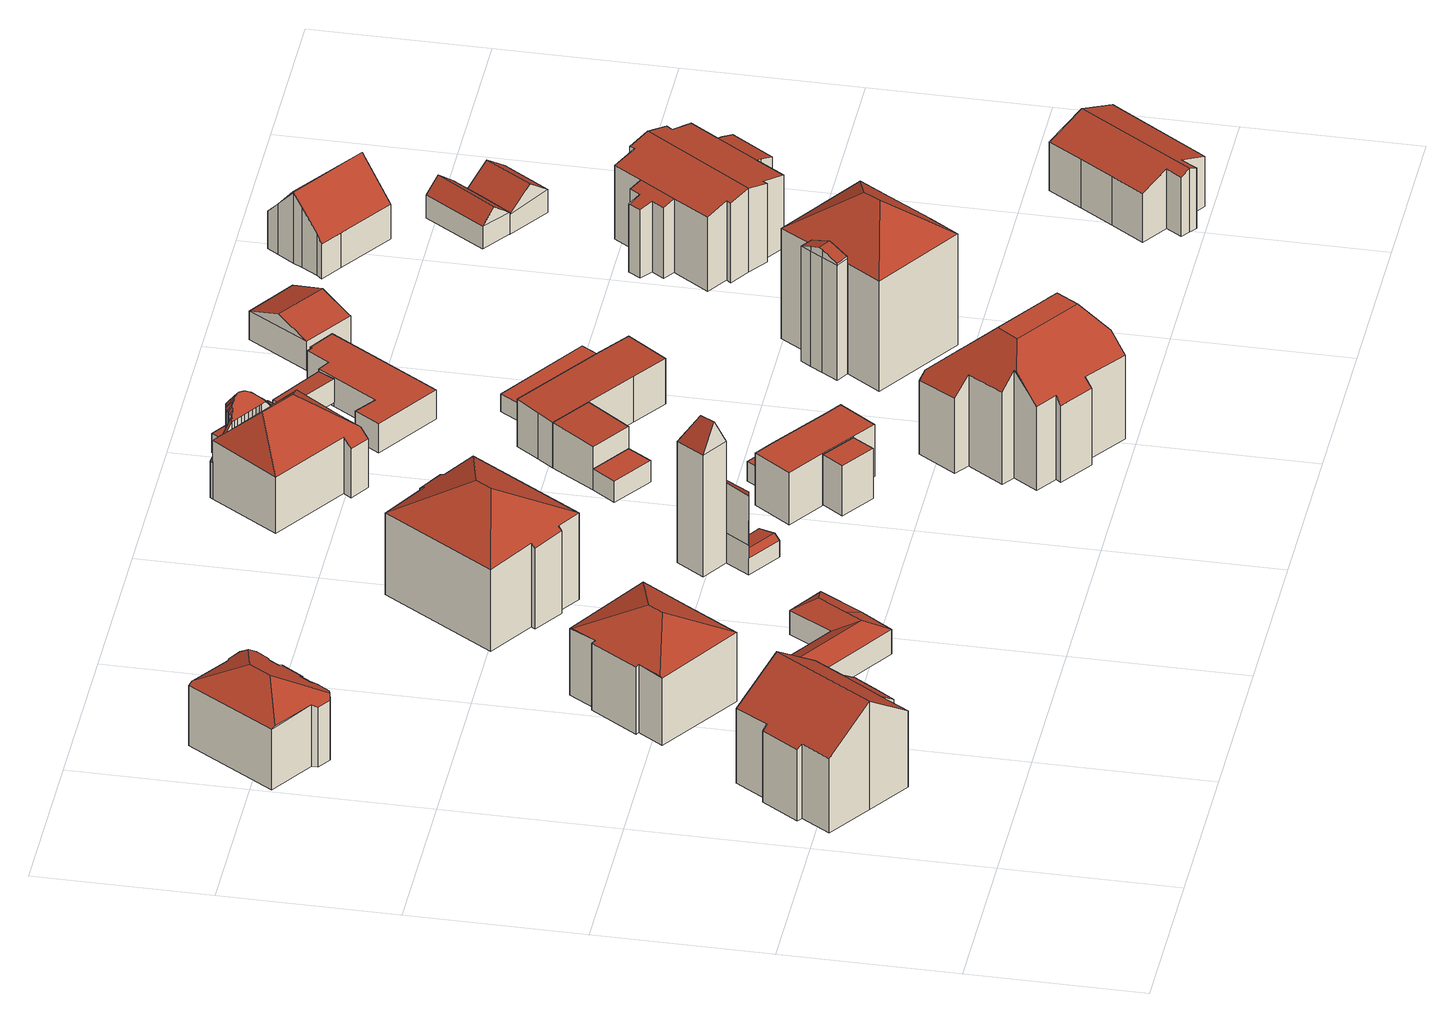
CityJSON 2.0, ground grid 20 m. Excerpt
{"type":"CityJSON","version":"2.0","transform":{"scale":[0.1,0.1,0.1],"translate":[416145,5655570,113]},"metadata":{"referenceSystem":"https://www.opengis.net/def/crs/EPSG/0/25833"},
"CityObjects":{
"building1":{"type":"Building","attributes":{"Gemeindeschluessel":14612000,"Geometrietyp2DReferenz":"3000","function":"31001_9998","roofType":"9999"},"children":["building1-1","building1-2"]},
"building1-1":{"type":"BuildingPart","attributes":{"Dachtyp_tdc":"tdcGableRoof","Dachneigung":35.01,"QualitaetDacherkennung":78,"Geometrietyp2DReferenz":"3000","measuredHeight":13.79,"roofType":"3100"},"parents":["building1"],"geometry":[{"type":"MultiSurface","lod":"2","boundaries":[[[0,1,2,3]],[[1,4,5,2]],[[4,6,7,5]],[[6,8,9,7]],[[8,10,11,9]],[[10,12,13,11]],[[12,14,15,13]],[[14,16,17,15]],[[16,18,19,17]],[[18,20,21,19]],[[20,22,23,21]],[[4,1,0,22,20,18]],[[18,16,14,12,10,8,6,4]],[[3,2,5,7,9,11,13,15,17,19,21,23]]],"semantics":{"surfaces":[{"type":"WallSurface"},{"type":"RoofSurface"},{"type":"GroundSurface"}],"values":[0,0,0,0,0,0,0,0,0,0,0,1,1,2]}}]},
"building1-2":{"type":"BuildingPart","attributes":{"Dachtyp_tdc":"tdcPolyFlatRoof","Dachneigung":35.45,"QualitaetDacherkennung":45,"Geometrietyp2DReferenz":"3000","measuredHeight":9.69,"roofType":"2100"},"parents":["building1"],"geometry":[{"type":"MultiSurface","lod":"2","boundaries":[[[22,24,25,23]],[[24,26,27,25]],[[26,28,29,27]],[[28,30,31,29]],[[30,0,3,31]],[[30,28,26,24,22,0]],[[3,23,25,27,29,31]]],"semantics":{"surfaces":[{"type":"WallSurface"},{"type":"RoofSurface"},{"type":"GroundSurface"}],"values":[0,0,0,0,0,1,2]}}]},
"building2":{"type":"Building","attributes":{"Dachtyp_tdc":"tdcFreeFormRoof","Gemeindeschluessel":14612000,"Dachneigung":27.72,"QualitaetDacherkennung":63,"Geometrietyp2DReferenz":"3000","measuredHeight":10.23,"function":"31001_9998","roofType":"5000"},"geometry":[{"type":"Solid","lod":"2","boundaries":[[[[32,33,34,35]],[[33,36,37,34]],[[36,38,39,37]],[[38,40,41,39]],[[40,42,43,41]],[[42,44,45,43]],[[44,46,47,45]],[[46,48,49,47]],[[48,50,51,49]],[[50,52,53,51]],[[52,54,55,53]],[[54,56,57,55]],[[56,58,59,57]],[[58,60,61,59]],[[60,62,63,61]],[[62,64,65,63]],[[64,66,67,65]],[[66,32,35,67]],[[58,56,68,69,70,71,38,36,33,32,66,64,62,60]],[[68,54,52,50,72,69]],[[40,71,70,73,44,42]],[[69,72,48,46,73,70]],[[40,38,71]],[[50,48,72]],[[56,54,68]],[[46,44,73]],[[67,35,34,37,39,41,43,45,47,49,51,53,55,57,59,61,63,65]]]],"semantics":{"surfaces":[{"type":"WallSurface"},{"type":"RoofSurface"},{"type":"GroundSurface"}],"values":[[0,0,0,0,0,0,0,0,0,0,0,0,0,0,0,0,0,0,1,1,1,1,0,0,0,0,2]]}}]},
"building3":{"type":"Building","attributes":{"Dachtyp_tdc":"tdcFreeFormRoof","Gemeindeschluessel":14612000,"Dachneigung":25.93,"QualitaetDacherkennung":78,"Geometrietyp2DReferenz":"3000","measuredHeight":11.57,"function":"31001_9998","roofType":"5000"},"geometry":[{"type":"Solid","lod":"2","boundaries":[[[[74,75,76,77]],[[75,78,79,76]],[[78,80,81,79]],[[80,82,83,81]],[[82,84,85,83]],[[84,86,87,85]],[[86,88,89,87]],[[88,90,91,89]],[[90,92,93,91]],[[92,74,77,93]],[[92,94,95,74]],[[96,86,84,97]],[[92,90,88,86,96,94]],[[94,96,97,82,80,78,75,95]],[[75,74,95]],[[84,82,97]],[[77,76,79,81,83,85,87,89,91,93]]]],"semantics":{"surfaces":[{"type":"WallSurface"},{"type":"RoofSurface"},{"type":"GroundSurface"}],"values":[[0,0,0,0,0,0,0,0,0,0,1,1,1,1,0,0,2]]}}]},
"building4":{"type":"Building","attributes":{"Dachtyp_tdc":"tdcFreeFormRoof","Gemeindeschluessel":14612000,"Dachneigung":28.2,"QualitaetDacherkennung":73,"Geometrietyp2DReferenz":"3000","measuredHeight":4.34,"function":"31001_9998","roofType":"5000"},"geometry":[{"type":"Solid","lod":"2","boundaries":[[[[98,99,100,101]],[[99,102,103,100]],[[102,104,105,103]],[[106,107,102,99]],[[108,106,99,98]],[[109,108,98,110]],[[109,110,111]],[[106,108,109,111,112]],[[107,106,112,104]],[[107,104,102]],[[105,113,114,115,101,100,103]],[[104,112,113,105]],[[112,111,114,113]],[[111,110,115,114]],[[110,98,101,115]]]],"semantics":{"surfaces":[{"type":"WallSurface"},{"type":"RoofSurface"},{"type":"GroundSurface"}],"values":[[0,0,0,1,1,1,1,1,1,0,2,0,0,0,0]]}}]},
"building5":{"type":"Building","attributes":{"Dachtyp_tdc":"tdcHipRoof","Gemeindeschluessel":14612000,"Dachneigung":31.66,"QualitaetDacherkennung":54,"Geometrietyp2DReferenz":"3000","measuredHeight":14.43,"function":"31001_9998","roofType":"3200"},"geometry":[{"type":"Solid","lod":"2","boundaries":[[[[116,117,118,119]],[[117,120,121,118]],[[120,122,123,121]],[[122,124,125,123]],[[124,126,127,125]],[[126,128,129,127]],[[128,130,131,129]],[[130,132,133,131]],[[132,134,135,133]],[[134,136,137,135]],[[136,138,139,137]],[[138,116,119,139]],[[124,122,120,117,116,138,140]],[[136,134,132,130,128,126,141]],[[138,136,141,140]],[[126,124,140,141]],[[119,118,121,123,125,127,129,131,133,135,137,139]]]],"semantics":{"surfaces":[{"type":"WallSurface"},{"type":"RoofSurface"},{"type":"GroundSurface"}],"values":[[0,0,0,0,0,0,0,0,0,0,0,0,1,1,1,1,2]]}}]},
"building6":{"type":"Building","attributes":{"Dachtyp_tdc":"tdcFreeFormRoof","Gemeindeschluessel":14612000,"Dachneigung":61.88,"QualitaetDacherkennung":1,"Geometrietyp2DReferenz":"3000","measuredHeight":18.89,"function":"31001_9998","roofType":"5000"},"geometry":[{"type":"Solid","lod":"2","boundaries":[[[[142,143,144,145]],[[143,146,147,144]],[[146,148,149,147]],[[148,150,151,149]],[[150,142,145,151]],[[152,143,142]],[[143,152,153]],[[153,146,143]],[[152,142,150]],[[150,148,153,152]],[[146,153,148]],[[145,144,147,149,151]]]],"semantics":{"surfaces":[{"type":"WallSurface"},{"type":"RoofSurface"},{"type":"GroundSurface"}],"values":[[0,0,0,0,0,1,1,1,1,1,0,2]]}}]},
"building7":{"type":"Building","attributes":{"Gemeindeschluessel":14612000,"Geometrietyp2DReferenz":"3000","function":"31001_9998","roofType":"9999"},"children":["building7-1","building7-2"]},
"building7-1":{"type":"BuildingPart","attributes":{"Dachtyp_tdc":"tdcGableRoof","Dachneigung":12.18,"QualitaetDacherkennung":37,"Geometrietyp2DReferenz":"3000","measuredHeight":2.73,"roofType":"3100"},"parents":["building7"],"geometry":[{"type":"MultiSurface","lod":"2","boundaries":[[[154,155,156]],[[155,157,158,156]],[[159,154,156,158]],[[160,161,162,163]],[[157,155,161,160]],[[155,154,162,161]],[[154,159,163,162]]],"semantics":{"surfaces":[{"type":"WallSurface"},{"type":"RoofSurface"},{"type":"GroundSurface"}],"values":[0,1,1,2,0,0,0]}}]},
"building7-2":{"type":"BuildingPart","attributes":{"Dachtyp_tdc":"tdcGableRoof","Dachneigung":67.44,"QualitaetDacherkennung":5,"Geometrietyp2DReferenz":"3000","measuredHeight":10.5,"roofType":"3100"},"parents":["building7"],"geometry":[{"type":"MultiSurface","lod":"2","boundaries":[[[164,165,157,160,166]],[[167,168,147,163,159]],[[168,169,144,147]],[[169,170,145,144]],[[170,171,172,145]],[[171,164,166,172]],[[173,174,175,176,177,178,179]],[[164,173,179,180]],[[164,180,165]],[[165,180,179,178,167]],[[167,178,177,168]],[[168,177,176,169]],[[169,176,175,170]],[[170,175,174,171]],[[171,174,173,164]],[[166,160,163,147,144,145,172]]],"semantics":{"surfaces":[{"type":"WallSurface"},{"type":"RoofSurface"},{"type":"GroundSurface"}],"values":[0,0,0,0,0,0,1,1,0,0,0,0,0,0,0,2]}}]},
"building8":{"type":"Building","attributes":{"Dachtyp_tdc":"tdcPolyFlatRoof","Gemeindeschluessel":14612000,"Dachneigung":0,"QualitaetDacherkennung":62,"Geometrietyp2DReferenz":"3000","measuredHeight":6.4,"function":"31001_9998","roofType":"1000"},"geometry":[{"type":"Solid","lod":"2","boundaries":[[[[181,182,183,184]],[[182,185,186,183]],[[185,187,188,186]],[[187,181,184,188]],[[187,185,182,181]],[[184,183,186,188]]]],"semantics":{"surfaces":[{"type":"WallSurface"},{"type":"RoofSurface"},{"type":"GroundSurface"}],"values":[[0,0,0,0,1,2]]}}]},
"building9":{"type":"Building","attributes":{"Dachtyp_tdc":"tdcPolyFlatRoof","Gemeindeschluessel":14612000,"Dachneigung":0,"QualitaetDacherkennung":73,"Geometrietyp2DReferenz":"3000","measuredHeight":6.64,"function":"31001_9998","roofType":"1000"},"geometry":[{"type":"Solid","lod":"2","boundaries":[[[[189,190,191,192]],[[190,193,194,191]],[[193,195,196,194]],[[195,197,198,196]],[[197,199,200,198]],[[199,201,202,200]],[[201,203,204,202]],[[203,189,192,204]],[[203,201,199,197,195,193,190,189]],[[192,191,194,196,198,200,202,204]]]],"semantics":{"surfaces":[{"type":"WallSurface"},{"type":"RoofSurface"},{"type":"GroundSurface"}],"values":[[0,0,0,0,0,0,0,0,1,2]]}}]},
"building10":{"type":"Building","attributes":{"Dachtyp_tdc":"tdcPolyFlatRoof","Gemeindeschluessel":14612000,"Dachneigung":0,"QualitaetDacherkennung":64,"Geometrietyp2DReferenz":"3000","measuredHeight":2.68,"function":"31001_9998","roofType":"1000"},"geometry":[{"type":"Solid","lod":"2","boundaries":[[[[205,206,207,208]],[[206,209,210,207]],[[209,211,212,210]],[[211,205,208,212]],[[211,209,206,205]],[[208,207,210,212]]]],"semantics":{"surfaces":[{"type":"WallSurface"},{"type":"RoofSurface"},{"type":"GroundSurface"}],"values":[[0,0,0,0,1,2]]}}]},
"building11":{"type":"Building","attributes":{"Dachtyp_tdc":"tdcPolyFlatRoof","Gemeindeschluessel":14612000,"Dachneigung":0,"QualitaetDacherkennung":57,"Geometrietyp2DReferenz":"3000","measuredHeight":2.57,"function":"31001_9998","roofType":"1000"},"geometry":[{"type":"Solid","lod":"2","boundaries":[[[[213,214,215,216]],[[214,217,218,215]],[[217,219,220,218]],[[219,213,216,220]],[[219,217,214,213]],[[216,215,218,220]]]],"semantics":{"surfaces":[{"type":"WallSurface"},{"type":"RoofSurface"},{"type":"GroundSurface"}],"values":[[0,0,0,0,1,2]]}}]},
"building12":{"type":"Building","attributes":{"Gemeindeschluessel":14612000,"Geometrietyp2DReferenz":"3000","function":"31001_9998","roofType":"9999"},"children":["building12-1","building12-2","building12-3"]},
"building12-1":{"type":"BuildingPart","attributes":{"Dachtyp_tdc":"tdcFreeFormRoof","Dachneigung":51.22,"QualitaetDacherkennung":49,"Geometrietyp2DReferenz":"3000","measuredHeight":10.12,"roofType":"5000"},"parents":["building12"],"geometry":[{"type":"MultiSurface","lod":"2","boundaries":[[[221,222,223,224]],[[222,225,226,223]],[[225,227,228,226]],[[227,229,230,228]],[[229,231,232,230]],[[231,233,234,232]],[[233,235,236,234]],[[235,237,238,236]],[[237,239,240,238]],[[239,241,242,240]],[[241,243,244,242]],[[243,245,246,244]],[[245,247,248,246]],[[247,249,250,248]],[[249,251,252,250]],[[253,254,255,256]],[[257,258,251,249,247,245,259]],[[245,243,260,259]],[[243,241,261,260]],[[241,239,262,261]],[[239,237,263,262]],[[237,235,264,263]],[[235,233,265,264]],[[233,231,266,265]],[[231,229,267,266]],[[229,227,268,267]],[[227,225,269,268]],[[225,222,270,269]],[[222,221,271,270]],[[221,272,273,271]],[[272,274,275,273]],[[274,276,277,275]],[[276,278,279,277]],[[278,280,254,253,281,282,279]],[[282,257,259,260,261,262,263,264,265,266,267,268,269,270,271,273,275,277,279]],[[255,283,284,285,286,287,224,223,226,228,230,232,234,236,238,240,242,244,246,248,250,252,288,289,256]],[[254,280,283,255]],[[280,278,284,283]],[[278,276,285,284]],[[276,274,286,285]],[[274,272,287,286]],[[272,221,224,287]]],"semantics":{"surfaces":[{"type":"WallSurface"},{"type":"RoofSurface"},{"type":"GroundSurface"}],"values":[0,0,0,0,0,0,0,0,0,0,0,0,0,0,0,0,1,1,1,1,1,1,1,1,1,1,1,1,1,1,1,1,1,1,1,2,0,0,0,0,0,0]}}]},
"building12-2":{"type":"BuildingPart","attributes":{"Dachtyp_tdc":"tdcPolyFlatRoof","Dachneigung":8.66,"QualitaetDacherkennung":37,"Geometrietyp2DReferenz":"3000","measuredHeight":3.67,"roofType":"2100"},"parents":["building12"],"geometry":[{"type":"MultiSurface","lod":"2","boundaries":[[[290,291,292,293]],[[291,294,295,292]],[[294,296,297,295]],[[296,294,291,290]],[[293,292,295,297]]],"semantics":{"surfaces":[{"type":"WallSurface"},{"type":"RoofSurface"},{"type":"GroundSurface"}],"values":[0,0,0,1,2]}}]},
"building12-3":{"type":"BuildingPart","attributes":{"Dachtyp_tdc":"tdcHipRoof","Dachneigung":43.24,"QualitaetDacherkennung":49,"Geometrietyp2DReferenz":"3000","measuredHeight":11.66,"roofType":"3200"},"parents":["building12"],"geometry":[{"type":"MultiSurface","lod":"2","boundaries":[[[298,299,300,297,296]],[[299,301,302,300]],[[301,303,304,302]],[[303,305,306,304]],[[305,307,308,306]],[[307,309,253,256,308]],[[310,311,290,293,252,251]],[[309,307,312]],[[299,298,311,313]],[[307,305,303,301,299,313,312]],[[311,310,258,314,315,281,309,312,313]],[[297,300,302,304,306,308,256,289,288,252,293]]],"semantics":{"surfaces":[{"type":"WallSurface"},{"type":"RoofSurface"},{"type":"GroundSurface"}],"values":[0,0,0,0,0,0,0,1,1,1,1,2]}}]},
"building13":{"type":"Building","attributes":{"Dachtyp_tdc":"tdcPolyFlatRoof","Gemeindeschluessel":14612000,"Dachneigung":3,"QualitaetDacherkennung":59,"Geometrietyp2DReferenz":"3000","measuredHeight":5.83,"function":"31001_9998","roofType":"2100"},"geometry":[{"type":"Solid","lod":"2","boundaries":[[[[316,317,208,318]],[[317,319,212,208]],[[319,320,321,212]],[[320,316,318,321]],[[320,319,317,316]],[[318,208,212,321]]]],"semantics":{"surfaces":[{"type":"WallSurface"},{"type":"RoofSurface"},{"type":"GroundSurface"}],"values":[[0,0,0,0,1,2]]}}]},
"building14":{"type":"Building","attributes":{"Dachtyp_tdc":"tdcFreeFormRoof","Gemeindeschluessel":14612000,"Dachneigung":45.08,"QualitaetDacherkennung":30,"Geometrietyp2DReferenz":"3000","measuredHeight":15.8,"function":"31001_9998","roofType":"5000"},"geometry":[{"type":"Solid","lod":"2","boundaries":[[[[322,323,324,325]],[[323,326,327,324]],[[326,328,329,327]],[[328,330,331,329]],[[330,332,333,331]],[[332,334,335,333]],[[334,336,337,335]],[[336,338,339,337]],[[338,340,341,339]],[[340,342,343,341]],[[342,344,345,343]],[[344,346,347,345]],[[346,348,349,347]],[[348,350,351,349]],[[350,352,353,351]],[[352,354,355,353]],[[354,356,357,355]],[[356,358,359,357]],[[358,360,361,359]],[[360,362,363,361]],[[362,364,365,363]],[[364,366,367,365]],[[366,368,369,367]],[[368,370,371,369]],[[370,372,373,371]],[[372,322,325,373]],[[374,375,346,344,342,340,338,336,334,376,377]],[[348,375,374,378,379,362,360,358,356,354,352,350]],[[380,381,322,372,370,368,366,364,379,378]],[[380,377,376,332,330,328,326,323,381]],[[378,374,377,380]],[[323,322,381]],[[364,362,379]],[[334,332,376]],[[348,346,375]],[[325,324,327,329,331,333,335,337,339,341,343,345,347,349,351,353,355,357,359,361,363,365,367,369,371,373]]]],"semantics":{"surfaces":[{"type":"WallSurface"},{"type":"RoofSurface"},{"type":"GroundSurface"}],"values":[[0,0,0,0,0,0,0,0,0,0,0,0,0,0,0,0,0,0,0,0,0,0,0,0,0,0,1,1,1,1,1,0,0,0,0,2]]}}]},
"building15":{"type":"Building","attributes":{"Dachtyp_tdc":"tdcPolyFlatRoof","Gemeindeschluessel":14612000,"Dachneigung":5.2,"QualitaetDacherkennung":68,"Geometrietyp2DReferenz":"3000","measuredHeight":2.98,"function":"31001_9998","roofType":"2100"},"geometry":[{"type":"Solid","lod":"2","boundaries":[[[[382,383,384,385]],[[383,386,387,384]],[[386,388,389,387]],[[388,390,391,389]],[[390,392,393,391]],[[392,394,395,393]],[[394,396,397,395]],[[396,398,399,397]],[[398,400,401,399]],[[400,402,403,401]],[[402,404,405,403]],[[404,406,407,405]],[[406,408,409,407]],[[408,410,411,409]],[[410,412,413,411]],[[412,414,415,413]],[[414,382,385,415]],[[414,412,410,408,406,404,402,400,398,396,394,392,390,388,386,383,382]],[[385,384,387,389,391,393,395,397,399,401,403,405,407,409,411,413,415]]]],"semantics":{"surfaces":[{"type":"WallSurface"},{"type":"RoofSurface"},{"type":"GroundSurface"}],"values":[[0,0,0,0,0,0,0,0,0,0,0,0,0,0,0,0,0,1,2]]}}]},
"building16":{"type":"Building","attributes":{"Dachtyp_tdc":"tdcPolyFlatRoof","Gemeindeschluessel":14612000,"Dachneigung":2.91,"QualitaetDacherkennung":75,"Geometrietyp2DReferenz":"3000","measuredHeight":6.08,"function":"31001_9998","roofType":"2100"},"geometry":[{"type":"Solid","lod":"2","boundaries":[[[[316,320,321,318]],[[320,416,417,321]],[[416,418,419,417]],[[418,420,421,419]],[[420,422,423,421]],[[422,424,425,423]],[[424,426,427,425]],[[426,316,318,427]],[[426,424,422,420,418,416,320,316]],[[318,321,417,419,421,423,425,427]]]],"semantics":{"surfaces":[{"type":"WallSurface"},{"type":"RoofSurface"},{"type":"GroundSurface"}],"values":[[0,0,0,0,0,0,0,0,1,2]]}}]},
"building17":{"type":"Building","attributes":{"Dachtyp_tdc":"tdcPolyFlatRoof","Gemeindeschluessel":14612000,"Dachneigung":3.17,"QualitaetDacherkennung":74,"Geometrietyp2DReferenz":"3000","measuredHeight":2.99,"function":"31001_9998","roofType":"2100"},"geometry":[{"type":"Solid","lod":"2","boundaries":[[[[428,429,413,415]],[[429,430,431,413]],[[430,432,433,431]],[[432,428,415,433]],[[432,430,429,428]],[[415,413,431,433]]]],"semantics":{"surfaces":[{"type":"WallSurface"},{"type":"RoofSurface"},{"type":"GroundSurface"}],"values":[[0,0,0,0,1,2]]}}]},
"building18":{"type":"Building","attributes":{"Dachtyp_tdc":"tdcPolyFlatRoof","Gemeindeschluessel":14612000,"Dachneigung":0,"QualitaetDacherkennung":80,"Geometrietyp2DReferenz":"3000","measuredHeight":3.69,"function":"31001_9998","roofType":"1000"},"geometry":[{"type":"Solid","lod":"2","boundaries":[[[[434,435,436,437]],[[435,438,439,436]],[[438,440,441,439]],[[440,442,443,441]],[[442,444,445,443]],[[444,446,447,445]],[[446,448,449,447]],[[448,450,451,449]],[[450,452,453,451]],[[452,454,455,453]],[[454,434,437,455]],[[454,452,450,448,446,444,442,440,438,435,434]],[[437,436,439,441,443,445,447,449,451,453,455]]]],"semantics":{"surfaces":[{"type":"WallSurface"},{"type":"RoofSurface"},{"type":"GroundSurface"}],"values":[[0,0,0,0,0,0,0,0,0,0,0,1,2]]}}]},
"building19":{"type":"Building","attributes":{"Dachtyp_tdc":"tdcPolyFlatRoof","Gemeindeschluessel":14612000,"Dachneigung":0,"QualitaetDacherkennung":58,"Geometrietyp2DReferenz":"3000","measuredHeight":2.26,"function":"31001_9998","roofType":"1000"},"geometry":[{"type":"Solid","lod":"2","boundaries":[[[[456,457,458,459]],[[460,461,462,463]],[[461,456,459,462]],[[461,460,457,456]],[[459,458,463,462]],[[457,460,463,458]]]],"semantics":{"surfaces":[{"type":"WallSurface"},{"type":"RoofSurface"},{"type":"GroundSurface"}],"values":[[0,0,0,1,2,0]]}}]},
"building20":{"type":"Building","attributes":{"Gemeindeschluessel":14612000,"Geometrietyp2DReferenz":"3000","function":"31001_9998","roofType":"9999"},"children":["building20-1","building20-2","building20-3"]},
"building20-1":{"type":"BuildingPart","attributes":{"Dachtyp_tdc":"tdcGableRoof","Dachneigung":22.45,"QualitaetDacherkennung":60,"Geometrietyp2DReferenz":"3000","measuredHeight":15.85,"roofType":"3100"},"parents":["building20"],"geometry":[{"type":"MultiSurface","lod":"2","boundaries":[[[464,465,466,467]],[[465,468,469,466]],[[468,470,471,469]],[[470,472,473,471]],[[472,474,473]],[[475,464,467,476,477]],[[478,479,480,481,482]],[[470,483,480,479,472]],[[468,483,470]],[[465,481,480,483,468]],[[464,482,481,465]],[[475,478,482,464]],[[472,479,478,475]],[[467,466,469,471,473,476]]],"semantics":{"surfaces":[{"type":"WallSurface"},{"type":"RoofSurface"},{"type":"GroundSurface"}],"values":[0,0,0,0,0,0,1,1,0,0,0,0,0,2]}}]},
"building20-2":{"type":"BuildingPart","attributes":{"Dachtyp_tdc":"tdcHipRoof","Dachneigung":37.2,"QualitaetDacherkennung":55,"Geometrietyp2DReferenz":"3000","measuredHeight":18.72,"roofType":"3200"},"parents":["building20"],"geometry":[{"type":"MultiSurface","lod":"2","boundaries":[[[474,484,485,473]],[[484,486,487,485]],[[486,488,489,487]],[[488,490,489]],[[491,492,493,494]],[[492,495,496,493]],[[495,497,498,496]],[[497,477,476,498]],[[495,492,499]],[[486,484,500]],[[492,491,488,486,500,499]],[[484,474,477,497,495,499,500]],[[473,485,487,489,494,493,496,498,476]]],"semantics":{"surfaces":[{"type":"WallSurface"},{"type":"RoofSurface"},{"type":"GroundSurface"}],"values":[0,0,0,0,0,0,0,0,1,1,1,1,2]}}]},
"building20-3":{"type":"BuildingPart","attributes":{"Dachtyp_tdc":"tdcFreeFormRoof","Dachneigung":49.32,"QualitaetDacherkennung":19,"Geometrietyp2DReferenz":"3000","measuredHeight":12.61,"roofType":"5000"},"parents":["building20"],"geometry":[{"type":"MultiSurface","lod":"2","boundaries":[[[501,502,503,504]],[[502,505,506,503]],[[505,507,508,506]],[[507,509,510,508]],[[509,511,512,510]],[[511,513,494,512]],[[490,501,504,489]],[[513,511,509,514]],[[509,507,505,502,515,514]],[[502,501,490,515]],[[490,513,514,515]],[[504,503,506,508,510,512,494,489]]],"semantics":{"surfaces":[{"type":"WallSurface"},{"type":"RoofSurface"},{"type":"GroundSurface"}],"values":[0,0,0,0,0,0,0,1,1,1,1,2]}}]},
"building21":{"type":"Building","attributes":{"Dachtyp_tdc":"tdcFreeFormRoof","Gemeindeschluessel":14612000,"Dachneigung":22.12,"QualitaetDacherkennung":69,"Geometrietyp2DReferenz":"3000","measuredHeight":5.42,"function":"31001_9998","roofType":"5000"},"geometry":[{"type":"Solid","lod":"2","boundaries":[[[[516,517,518,519]],[[517,520,521,518]],[[520,522,523,521]],[[522,524,525,523]],[[524,516,519,525]],[[524,522,526,527]],[[526,522,520,528]],[[516,527,526,528,517]],[[516,524,527]],[[520,517,528]],[[519,518,521,523,525]]]],"semantics":{"surfaces":[{"type":"WallSurface"},{"type":"RoofSurface"},{"type":"GroundSurface"}],"values":[[0,0,0,0,0,1,1,1,0,0,2]]}}]},
"building22":{"type":"Building","attributes":{"Gemeindeschluessel":14612000,"Geometrietyp2DReferenz":"3000","function":"31001_9998","roofType":"9999"},"children":["building22-1","building22-2","building22-3"]},
"building22-1":{"type":"BuildingPart","attributes":{"Dachtyp_tdc":"tdcPolyFlatRoof","Dachneigung":12.07,"QualitaetDacherkennung":68,"Geometrietyp2DReferenz":"3000","measuredHeight":9.41,"roofType":"2100"},"parents":["building22"],"geometry":[{"type":"MultiSurface","lod":"2","boundaries":[[[529,530,531,532]],[[530,533,534,531]],[[533,535,536,534]],[[535,537,538,536]],[[537,539,540,538]],[[539,541,542,540]],[[541,543,544,542]],[[541,539,537,535,533,530,529,543]],[[544,532,531,534,536,538,540,542]]],"semantics":{"surfaces":[{"type":"WallSurface"},{"type":"RoofSurface"},{"type":"GroundSurface"}],"values":[0,0,0,0,0,0,0,1,2]}}]},
"building22-2":{"type":"BuildingPart","attributes":{"Dachtyp_tdc":"tdcPolyFlatRoof","Dachneigung":17.57,"QualitaetDacherkennung":33,"Geometrietyp2DReferenz":"3000","measuredHeight":9.36,"roofType":"2100"},"parents":["building22"],"geometry":[{"type":"MultiSurface","lod":"2","boundaries":[[[545,546,547,548]],[[549,550,551,552]],[[550,553,554,551]],[[553,555,556,554]],[[555,553,550,549,546,545]],[[547,552,551,554,556,548]],[[546,549,552,547]]],"semantics":{"surfaces":[{"type":"WallSurface"},{"type":"RoofSurface"},{"type":"GroundSurface"}],"values":[0,0,0,0,1,2,0]}}]},
"building22-3":{"type":"BuildingPart","attributes":{"Dachtyp_tdc":"tdcGableRoof","Dachneigung":13.51,"QualitaetDacherkennung":82,"Geometrietyp2DReferenz":"3000","measuredHeight":10.72,"roofType":"3100"},"parents":["building22"],"geometry":[{"type":"MultiSurface","lod":"2","boundaries":[[[557,545,548,558]],[[555,559,560,556]],[[559,561,562,560]],[[561,563,564,562]],[[563,565,566,564]],[[565,567,568,566]],[[567,569,570,568]],[[569,571,572,570]],[[571,529,532,572]],[[573,574,544,543]],[[573,575,576,574]],[[575,577,578,576]],[[577,579,580,578]],[[579,581,582,580]],[[581,583,584,582]],[[583,557,558,584]],[[579,577,575,573,543,529,571,569,567,565]],[[565,563,561,559,555,545,557,583,581,579]],[[558,548,556,560,562,564,566,568,570,572,532,544,574,576,578,580,582,584]]],"semantics":{"surfaces":[{"type":"WallSurface"},{"type":"RoofSurface"},{"type":"GroundSurface"}],"values":[0,0,0,0,0,0,0,0,0,0,0,0,0,0,0,0,1,1,2]}}]},
"building23":{"type":"Building","attributes":{"Dachtyp_tdc":"tdcFreeFormRoof","Gemeindeschluessel":14612000,"Dachneigung":48.18,"QualitaetDacherkennung":82,"Geometrietyp2DReferenz":"3000","measuredHeight":9.06,"function":"31001_9998","roofType":"5000"},"geometry":[{"type":"Solid","lod":"2","boundaries":[[[[585,586,587,588]],[[586,589,590,587]],[[589,591,592,590]],[[591,593,594,592]],[[593,595,596,594]],[[595,597,598,596]],[[597,599,600,598]],[[599,601,602,600]],[[601,585,588,602]],[[603,597,595,593,604]],[[599,603,604,591,589,586,585,601]],[[593,591,604]],[[599,597,603]],[[588,587,590,592,594,596,598,600,602]]]],"semantics":{"surfaces":[{"type":"WallSurface"},{"type":"RoofSurface"},{"type":"GroundSurface"}],"values":[[0,0,0,0,0,0,0,0,0,1,1,0,0,2]]}}]},
"building24":{"type":"Building","attributes":{"Dachtyp_tdc":"tdcGableRoof","Gemeindeschluessel":14612000,"Dachneigung":21.53,"QualitaetDacherkennung":60,"Geometrietyp2DReferenz":"3000","measuredHeight":8.05,"function":"31001_9998","roofType":"3100"},"geometry":[{"type":"Solid","lod":"2","boundaries":[[[[605,606,607,608]],[[606,609,610,607]],[[609,611,612,610]],[[611,613,614,612]],[[613,615,616,614]],[[615,617,618,616]],[[611,609,606,605,619,620,621,622]],[[622,623,624,625,617,615,613,611]],[[618,626,627,628,629,630,631,632,608,607,610,612,614,616]],[[617,625,626,618]],[[625,624,627,626]],[[624,623,628,627]],[[623,622,629,628]],[[622,621,630,629]],[[621,620,631,630]],[[620,619,632,631]],[[619,605,608,632]]]],"semantics":{"surfaces":[{"type":"WallSurface"},{"type":"RoofSurface"},{"type":"GroundSurface"}],"values":[[0,0,0,0,0,0,1,1,2,0,0,0,0,0,0,0,0]]}}]},
"building25":{"type":"Building","attributes":{"Dachtyp_tdc":"tdcFreeFormRoof","Gemeindeschluessel":14612000,"Dachneigung":39.67,"QualitaetDacherkennung":81,"Geometrietyp2DReferenz":"3000","measuredHeight":4.52,"function":"31001_9998","roofType":"5000"},"geometry":[{"type":"Solid","lod":"2","boundaries":[[[[633,634,635,636]],[[634,637,638,635]],[[637,639,640,638]],[[639,641,642,640]],[[641,633,636,642]],[[643,644,634,633]],[[639,637,644,643,641]],[[633,641,643]],[[637,634,644]],[[636,635,638,640,642]]]],"semantics":{"surfaces":[{"type":"WallSurface"},{"type":"RoofSurface"},{"type":"GroundSurface"}],"values":[[0,0,0,0,0,1,1,0,0,2]]}}]},
"building26":{"type":"Building","attributes":{"Dachtyp_tdc":"tdcFreeFormRoof","Gemeindeschluessel":14612000,"Dachneigung":37.77,"QualitaetDacherkennung":84,"Geometrietyp2DReferenz":"3000","measuredHeight":4.88,"function":"31001_9998","roofType":"5000"},"geometry":[{"type":"Solid","lod":"2","boundaries":[[[[645,646,647,648]],[[646,649,650,647]],[[649,651,652,650]],[[651,653,654,652]],[[653,645,648,654]],[[645,653,655,656]],[[656,655,651,649,646]],[[646,645,656]],[[653,651,655]],[[648,647,650,652,654]]]],"semantics":{"surfaces":[{"type":"WallSurface"},{"type":"RoofSurface"},{"type":"GroundSurface"}],"values":[[0,0,0,0,0,1,1,0,0,2]]}}]}
},
"vertices":[
[142,151,107],[121,118,107],[121,118,10],[142,151,10],[72,150,148],[72,150,10],[21,184,105],[21,184,10],[43,217,105],[43,217,10],[37,221,101],[37,221,10],[65,263,101],[65,263,10],[71,260,106],[71,260,10],[95,297,105],[95,297,10],[146,263,148],[146,263,10],[195,231,107],[195,231,10],[174,198,107],[174,198,10],
[190,188,94],[190,188,10],[178,170,94],[178,170,10],[171,159,94],[171,159,10],[158,140,94],[158,140,10],
[102,765,83],[94,753,83],[94,753,4],[102,765,4],[95,746,80],[95,746,4],[85,731,80],[85,731,4],[68,727,80],[68,727,4],[53,737,80],[53,737,4],[52,744,83],[52,744,4],[2,777,81],[2,777,4],[67,878,81],[67,878,4],[117,845,83],[117,845,4],[124,846,80],[124,846,4],[140,837,80],[140,837,4],[143,820,80],[143,820,4],[133,805,80],[133,805,4],[126,803,83],[126,803,4],[118,791,83],[118,791,4],[122,788,81],[122,788,4],[105,763,81],[105,763,4],[141,828,83],[79,815,107],[63,790,107],[77,729,83],[71,875,84],[5,774,84],
[154,387,92],[173,416,94],[173,416,7],[154,387,7],[169,418,92],[169,418,7],[205,472,92],[205,472,7],[208,469,94],[208,469,7],[228,500,92],[228,500,7],[323,439,95],[323,439,7],[287,385,95],[287,385,7],[265,351,95],[265,351,7],[248,325,95],[248,325,7],[232,401,122],[156,390,94],[243,418,122],[226,497,94],
[392,217,37],[366,181,37],[366,181,6],[392,217,6],[250,256,37],[250,256,6],[274,294,37],[274,294,6],[360,212,49],[262,275,49],[372,230,49],[393,264,49],[422,267,37],[382,293,37],[352,243,37],[352,243,6],[382,293,6],[422,267,6],
[428,693,113],[431,698,109],[431,698,6],[428,693,6],[457,681,111],[457,681,6],[454,676,114],[454,676,6],[490,652,116],[490,652,6],[406,523,116],[406,523,6],[380,540,115],[380,540,6],[377,536,111],[377,536,6],[343,558,109],[343,558,6],[346,563,113],[346,563,6],[294,597,110],[294,597,6],[378,725,110],[378,725,6],[396,631,151],[384,613,151],
[522,415,160],[514,403,160],[514,403,5],[522,415,5],[502,383,160],[502,383,5],[472,402,160],[472,402,5],[493,434,160],[493,434,5],[498,410,193],[487,393,194],
[523,330,26],[540,355,27],[527,336,32],[524,365,27],[494,358,32],[484,356,26],[524,365,5],[540,355,5],[523,330,5],[484,356,5],
[556,414,43],[524,365,43],[556,414,5],[484,356,43],[502,383,43],[514,403,43],[522,415,43],[531,431,43],[531,431,5],[533,430,110],[531,431,105],[522,415,106],[514,403,107],[502,383,108],[484,356,106],[486,356,110],[524,365,45],
[664,277,69],[648,253,69],[648,253,5],[664,277,5],[610,279,69],[610,279,5],[627,303,69],[627,303,5],
[720,301,70],[690,259,70],[690,259,4],[720,301,4],[664,277,70],[664,277,4],[627,303,70],[627,303,4],[585,331,70],[585,331,4],[615,373,70],[615,373,4],[638,358,70],[638,358,4],[702,313,70],[702,313,4],
[655,516,31],[637,489,31],[637,489,4],[655,516,4],[592,520,31],[592,520,4],[611,546,31],[611,546,4],
[702,313,27],[638,358,27],[638,358,2],[702,313,2],[660,390,27],[660,390,2],[725,346,27],[725,346,2],
[559,929,98],[563,930,98],[563,930,10],[559,929,10],[567,929,98],[567,929,10],[570,928,98],[570,928,10],[574,926,98],[574,926,10],[577,924,98],[577,924,10],[579,921,98],[579,921,10],[581,917,98],[581,917,10],[583,914,98],[583,914,10],[584,910,98],[584,910,10],[584,906,98],[584,906,10],[584,902,98],[584,902,10],[582,898,98],[582,898,10],[581,895,98],[581,895,10],[603,879,64],[603,879,10],[602,877,64],[602,877,10],[513,935,57],[515,938,56],[515,938,10],[513,935,10],[582,890,94],[588,886,85],[579,900,102],[578,903,105],[577,906,107],[575,909,109],[574,911,110],[572,913,111],[571,914,111],[569,915,112],[568,917,112],[566,918,112],[564,918,111],[562,919,111],[560,920,110],[555,929,98],[557,920,109],[551,927,98],[555,921,107],[548,925,98],[551,921,105],[545,923,98],[548,920,102],[543,920,98],[531,923,85],[537,919,94],[543,920,10],[545,923,10],[548,925,10],[551,927,10],[555,929,10],[582,890,10],[537,919,10],
[621,865,47],[633,857,45],[633,857,10],[621,865,10],[597,803,45],[597,803,10],[585,811,47],[585,811,10],
[585,811,83],[570,787,82],[570,787,10],[564,778,72],[564,778,10],[542,792,72],[542,792,10],[548,801,82],[548,801,10],[462,858,82],[462,858,10],[513,935,85],[602,877,85],[621,865,85],[513,882,127],[552,856,127],[582,890,85],[537,919,85],
[688,565,62],[655,516,59],[688,565,4],[611,546,59],[644,595,62],[644,595,4],
[688,85,116],[707,113,146],[707,113,9],[688,85,9],[692,123,127],[692,123,9],[720,164,125],[720,164,9],[703,176,105],[703,176,9],[732,219,103],[732,219,9],[765,197,112],[765,197,9],[766,198,111],[766,198,9],[788,183,111],[788,183,9],[793,190,103],[793,190,9],[830,164,103],[830,164,9],[825,157,112],[825,157,9],[878,121,112],[878,121,9],[854,90,134],[854,90,9],[860,86,123],[860,86,9],[858,83,123],[858,83,9],[869,76,104],[869,76,9],[838,34,109],[838,34,9],[827,41,128],[827,41,9],[825,38,128],[825,38,9],[820,42,138],[820,42,9],[799,11,116],[799,11,9],[750,45,117],[750,45,9],[745,37,107],[745,37,9],[707,63,107],[707,63,9],[712,69,116],[712,69,9],[827,89,167],[866,106,132],[740,214,112],[752,139,167],[811,64,167],[811,29,138],[735,115,167],[705,110,146],
[633,857,42],[602,877,42],[602,877,13],[633,857,13],[603,879,42],[603,879,13],[581,895,42],[581,895,13],[582,898,42],[582,898,13],[584,902,41],[584,902,13],[584,906,41],[584,906,13],[584,910,41],[584,910,13],[583,914,41],[583,914,13],[581,917,40],[581,917,13],[579,921,40],[579,921,13],[577,924,40],[577,924,13],[574,926,40],[574,926,13],[594,951,37],[594,951,13],[665,904,37],[665,904,13],[660,898,38],[660,898,13],[649,881,40],[649,881,13],
[657,613,63],[657,613,4],[676,639,65],[676,639,4],[774,572,65],[774,572,4],[812,545,65],[812,545,4],[782,500,62],[782,500,4],[743,527,62],[743,527,4],
[649,881,43],[660,898,42],[721,860,42],[721,860,13],[708,841,43],[708,841,13],
[752,878,45],[758,874,45],[758,874,8],[752,878,8],[759,876,45],[759,876,8],[788,858,45],[788,858,8],[705,731,45],[705,731,8],[632,779,45],[632,779,8],[651,808,45],[651,808,8],[675,791,45],[675,791,8],[708,841,45],[708,841,8],[721,860,45],[721,860,8],[735,852,45],[735,852,8],
[709,625,26],[737,668,26],[737,668,4],[709,625,4],[841,600,26],[813,557,26],[813,557,4],[841,600,4],
[856,330,152],[868,348,152],[868,348,5],[856,330,5],[877,362,152],[877,362,5],[885,374,152],[885,374,5],[898,365,152],[898,365,5],[898,365,146],[870,322,152],[870,322,5],[870,322,146],[870,322,155],[884,343,163],[870,352,163],[868,348,162],[856,330,155],[877,362,158],
[922,402,146],[922,402,5],[1022,336,147],[1022,336,5],[999,300,147],[999,300,5],[999,300,119],[967,251,147],[944,217,147],[944,217,5],[967,251,5],[844,283,146],[844,283,5],[870,321,146],[870,321,5],[926,297,192],[938,316,192],
[1001,298,119],[1016,289,119],[1016,289,5],[1001,298,5],[1002,268,119],[1002,268,5],[995,258,119],[995,258,5],[984,240,119],[984,240,5],[968,250,119],[968,250,5],[967,251,119],[981,254,131],[1003,288,131],
[815,843,51],[760,880,51],[760,880,14],[815,843,14],[806,950,50],[806,950,14],[862,914,50],[862,914,14],[832,868,51],[832,868,14],[836,877,68],[817,846,52],[781,914,68],
[1021,535,100],[1008,544,96],[1008,544,6],[1021,535,6],[1018,558,96],[1018,558,6],[1004,568,93],[1004,568,6],[1013,582,93],[1013,582,6],[1028,573,96],[1028,573,6],[1036,585,96],[1036,585,6],[1049,576,100],[1049,576,6],
[1142,511,99],[1148,507,97],[1148,507,6],[1142,511,6],[1161,498,92],[1128,450,92],[1128,450,6],[1161,498,6],[1115,459,97],[1115,459,6],[1109,463,99],[1109,463,6],
[1164,543,99],[1164,543,6],[1087,430,99],[1087,430,6],[1061,447,106],[1061,447,6],[1058,442,106],[1058,442,6],[1036,458,113],[1036,458,6],[1013,473,107],[1013,473,6],[1017,478,107],[1017,478,6],[993,494,100],[993,494,6],[1071,608,100],[1071,608,6],[1095,591,107],[1095,591,6],[1098,597,107],[1098,597,6],[1121,582,113],[1121,582,6],[1144,566,106],[1144,566,6],[1139,559,106],[1139,559,6],
[933,896,56],[938,902,65],[938,902,12],[933,896,12],[950,920,89],[950,920,12],[956,930,102],[956,930,12],[969,949,77],[969,949,12],[978,962,60],[978,962,12],[1064,905,60],[1064,905,12],[1019,838,56],[1019,838,12],[958,880,56],[958,880,12],[1042,873,103],[957,931,103],
[1190,98,69],[1215,135,69],[1215,135,7],[1190,98,7],[1241,174,69],[1241,174,7],[1281,147,88],[1281,147,7],[1319,121,71],[1319,121,7],[1242,8,71],[1242,8,7],[1212,27,84],[1212,27,7],[1164,60,69],[1194,40,83],[1182,22,83],[1192,15,88],[1200,9,84],[1205,16,84],[1210,24,84],[1210,24,7],[1205,16,7],[1200,9,7],[1192,15,7],[1182,22,7],[1194,40,7],[1164,60,7],
[1020,740,40],[1066,809,40],[1066,809,11],[1020,740,11],[1101,787,38],[1101,787,11],[1078,752,38],[1078,752,11],[1053,717,38],[1053,717,11],[1035,730,56],[1082,799,56],
[1101,685,39],[1053,717,35],[1053,717,10],[1101,685,10],[1078,752,35],[1078,752,10],[1090,770,35],[1090,770,10],[1137,738,39],[1137,738,10],[1115,753,59],[1079,700,59]
]}
